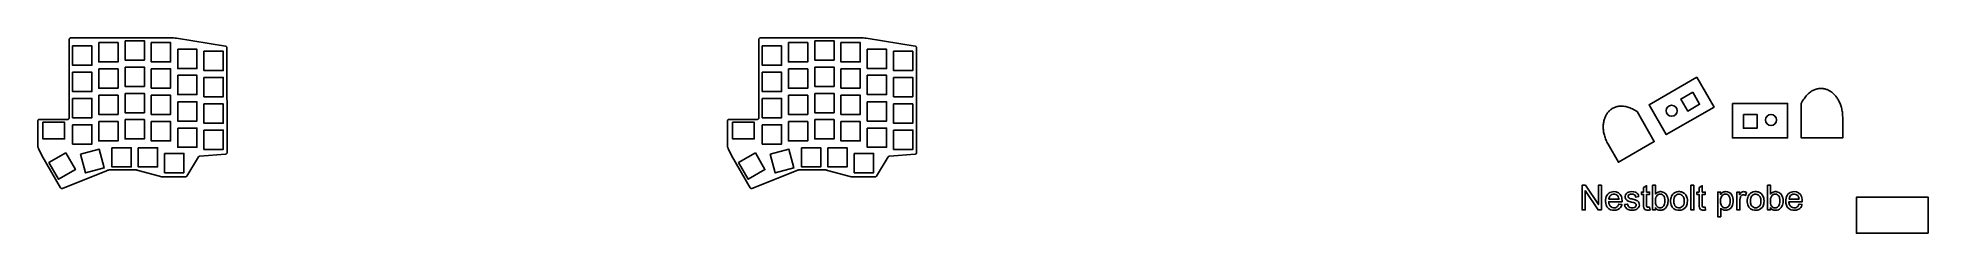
# Model space of a CAD drawing. Header units: millimetres. Extents: x 81 to 1452, y 13 to 155.
import ezdxf

# ---------------------------------------------------------------- set-up
doc = ezdxf.new("R2010")
doc.units = ezdxf.units.MM
for name, color, linetype in [('Layer_0', 7, 'CONTINUOUS'), ('Layer_1', 5, 'CONTINUOUS'), ('Layer_2', 1, 'CONTINUOUS'), ('Layer_30', 30, 'CONTINUOUS')]:
    doc.layers.add(name, color=color, linetype=linetype)

msp = doc.modelspace()

# ---------------------------------------------------------------- linework, layer by layer
at = {"layer": 'Layer_0', "color": 7}
for points in [[(217.53664, 70.32692), (198.82358, 68.821396), (198.68747, 68.802193), (198.556, 68.767395), (198.43037, 68.71769), (198.31177, 68.653893), (198.20143, 68.576691), (198.10056, 68.486794), (198.01035, 68.385033), (197.93205, 68.272102), (189.44673, 54.335732), (189.36093, 54.21339), (189.26132, 54.104492), (189.14954, 54.009892), (189.02711, 53.930492), (188.89565, 53.867191), (188.75671, 53.820892), (188.61191, 53.792492), (188.46278, 53.782494), (172.73907, 53.782494), (171.92923, 53.80999), (171.12402, 53.89209), (170.32622, 54.028492), (169.53857, 54.218792), (154.04744, 58.522003), (153.58812, 58.641243), (153.12543, 58.744774), (152.65976, 58.832474), (152.19151, 58.904373), (151.7211, 58.960373), (151.24893, 59.000473), (150.77542, 59.02457), (150.30093, 59.03257), (135.08237, 59.03257), (134.59467, 59.020973), (134.10889, 58.986172), (133.62585, 58.928371), (133.14639, 58.847771), (132.67131, 58.744453), (132.2014, 58.618591), (131.73749, 58.470371), (131.2804, 58.299923), (99.201508, 45.459003), (98.999275, 45.398701), (98.794609, 45.376503), (98.592148, 45.3908), (98.396545, 45.439903), (98.212448, 45.522202), (98.04451, 45.636173), (97.897369, 45.780163), (97.775681, 45.95256), (84.301247, 69.295074), (84.256096, 69.381569), (81.954796, 74.285057), (81.826454, 74.579361), (81.71479, 74.879601), (81.619949, 75.185074), (81.542091, 75.495056), (81.481369, 75.808861), (81.437958, 76.125755), (81.411995, 76.445038), (81.403656, 76.765991), (81.431854, 94.349197), (81.45562, 94.581451), (81.523064, 94.797729), (81.629555, 94.993423), (81.770462, 95.163895), (81.941162, 95.304535), (82.137024, 95.410706), (82.353409, 95.477806), (82.585701, 95.501198), (103.10425, 95.501198), (103.31501, 95.522049), (103.51575, 95.583046), (103.70083, 95.681854), (103.86461, 95.816147), (103.99889, 95.979919), (104.0977, 96.164993), (104.15871, 96.365738), (104.17955, 96.5765), (104.17955, 153.3866), (104.20468, 153.63586), (104.27675, 153.86804), (104.39079, 154.07816), (104.54183, 154.26122), (104.72488, 154.41226), (104.935, 154.52629), (105.16718, 154.59836), (105.41645, 154.6235), (177.63699, 154.62341), (178.74158, 154.60121), (179.84393, 154.5347), (180.9427, 154.42395), (182.03661, 154.26912), (217.60158, 148.50375), (217.80325, 148.45212), (217.98801, 148.36743), (218.15276, 148.25331), (218.29445, 148.11333), (218.41002, 147.95111), (218.49641, 147.77023), (218.55051, 147.57434), (218.56931, 147.367), (218.59631, 71.475624), (218.57541, 71.255814), (218.51501, 71.049545), (218.41901, 70.860939), (218.29111, 70.694122), (218.13512, 70.553192), (217.95486, 70.442276), (217.75414, 70.365471), (217.53673, 70.326874)], [(125.61299, 151.14215), (139.61346, 151.14215), (139.61346, 137.14168), (125.61299, 137.14168)], [(144.71378, 152.53157), (158.71173, 152.53157), (158.71173, 138.5311), (144.71378, 138.5311)], [(163.71298, 151.14218), (177.71347, 151.14218), (177.71347, 137.14171), (163.71298, 137.14171)], [(717.53662, 70.32692), (698.82355, 68.821396), (698.6875, 68.802193), (698.55603, 68.767395), (698.43036, 68.71769), (698.31177, 68.653893), (698.20142, 68.576691), (698.10059, 68.486794), (698.01038, 68.385033), (697.93207, 68.272102), (689.44672, 54.335732), (689.36096, 54.21339), (689.26135, 54.104492), (689.14954, 54.009892), (689.0271, 53.930492), (688.89563, 53.867191), (688.75671, 53.820892), (688.61188, 53.792492), (688.46277, 53.782494), (672.73907, 53.782494), (671.92926, 53.80999), (671.12402, 53.89209), (670.32623, 54.028492), (669.53857, 54.218792), (654.04742, 58.522003), (653.58813, 58.641243), (653.12543, 58.744774), (652.65973, 58.832474), (652.19153, 58.904373), (651.72113, 58.960373), (651.24896, 59.000473), (650.77539, 59.02457), (650.3009, 59.03257), (635.08234, 59.03257), (634.59467, 59.020973), (634.10889, 58.986172), (633.62585, 58.928371), (633.14642, 58.847771), (632.67133, 58.744453), (632.20142, 58.618591), (631.73749, 58.470371), (631.2804, 58.299923), (599.20148, 45.459003), (598.99927, 45.398701), (598.79462, 45.376503), (598.59216, 45.3908), (598.39655, 45.439903), (598.21246, 45.522202), (598.04449, 45.636173), (597.89734, 45.780163), (597.7757, 45.95256), (584.30127, 69.295074), (584.2561, 69.381569), (581.95477, 74.285057), (581.82648, 74.579361), (581.71478, 74.879601), (581.61993, 75.185074), (581.54211, 75.495056), (581.48138, 75.808861), (581.43793, 76.125755), (581.41199, 76.445038), (581.40369, 76.765991), (581.43188, 94.349197), (581.45563, 94.581451), (581.52307, 94.797729), (581.62958, 94.993423), (581.77045, 95.163895), (581.94116, 95.304535), (582.13702, 95.410706), (582.35339, 95.477806), (582.58569, 95.501198), (603.10425, 95.501198), (603.315, 95.522049), (603.51575, 95.583046), (603.70081, 95.681854), (603.86462, 95.816147), (603.9989, 95.979919), (604.09772, 96.164993), (604.15869, 96.365738), (604.17957, 96.5765), (604.17957, 153.3866), (604.20471, 153.63586), (604.27673, 153.86804), (604.39081, 154.07816), (604.54181, 154.26122), (604.72491, 154.41226), (604.935, 154.52629), (605.16718, 154.59836), (605.41644, 154.6235), (677.63696, 154.62341), (678.74158, 154.60121), (679.84393, 154.5347), (680.94269, 154.42395), (682.03662, 154.26912), (717.60156, 148.50375), (717.80322, 148.45212), (717.98804, 148.36743), (718.15277, 148.25331), (718.29443, 148.11333), (718.41003, 147.95111), (718.4964, 147.77023), (718.55054, 147.57434), (718.56934, 147.367), (718.59631, 71.475624), (718.57544, 71.255814), (718.51501, 71.049545), (718.41901, 70.860939), (718.29114, 70.694122), (718.13513, 70.553192), (717.95483, 70.442276), (717.75415, 70.365471), (717.53674, 70.326874)], [(625.61298, 151.14215), (639.61346, 151.14215), (639.61346, 137.14168), (625.61298, 137.14168)], [(644.71381, 152.53157), (658.71173, 152.53157), (658.71173, 138.5311), (644.71381, 138.5311)], [(663.71301, 151.14218), (677.71344, 151.14218), (677.71344, 137.14171), (663.71301, 137.14171)], [(106.61379, 148.74185), (120.61173, 148.74185), (120.61173, 134.74136), (106.61379, 134.74136)], [(182.81378, 146.34158), (196.81172, 146.34158), (196.81172, 132.34111), (182.81378, 132.34111)], [(201.81299, 144.84045), (215.81346, 144.84045), (215.81346, 130.83997), (201.81299, 130.83997)], [(606.61377, 148.74185), (620.61176, 148.74185), (620.61176, 134.74136), (606.61377, 134.74136)], [(682.81378, 146.34158), (696.81171, 146.34158), (696.81171, 132.34111), (682.81378, 132.34111)], [(701.81299, 144.84045), (715.81348, 144.84045), (715.81348, 130.83997), (701.81299, 130.83997)], [(106.61378, 129.64108), (120.61172, 129.64108), (120.61172, 115.64061), (106.61378, 115.64061)], [(125.61298, 132.04138), (139.61346, 132.04138), (139.61346, 118.04091), (125.61298, 118.04091)], [(144.71378, 133.44093), (158.71173, 133.44093), (158.71173, 119.44045), (144.71378, 119.44045)], [(163.71298, 132.14044), (177.71347, 132.14044), (177.71347, 118.13997), (163.71298, 118.13997)], [(182.81378, 127.44145), (196.81172, 127.44145), (196.81172, 113.44097), (182.81378, 113.44097)], [(201.81299, 125.94031), (215.81346, 125.94031), (215.81346, 111.94237), (201.81299, 111.94237)], [(606.61377, 129.64108), (620.61169, 129.64108), (620.61169, 115.64061), (606.61377, 115.64061)], [(625.61298, 132.04138), (639.61346, 132.04138), (639.61346, 118.04091), (625.61298, 118.04091)], [(644.71381, 133.44093), (658.71173, 133.44093), (658.71173, 119.44045), (644.71381, 119.44045)], [(663.71301, 132.14044), (677.71344, 132.14044), (677.71344, 118.13997), (663.71301, 118.13997)], [(682.81378, 127.44145), (696.81171, 127.44145), (696.81171, 113.44097), (682.81378, 113.44097)], [(701.81299, 125.94031), (715.81348, 125.94031), (715.81348, 111.94237), (701.81299, 111.94237)], [(1284.231, 126.10616), (1249.59, 106.10616), (1262.09, 84.455521), (1296.731, 104.45552)], [(1284.231, 126.10616), (1249.59, 106.10616), (1262.09, 84.455521), (1296.731, 104.45552)], [(1284.231, 126.10616), (1249.59, 106.10616), (1262.09, 84.455521), (1296.731, 104.45552)], [(106.61378, 110.64189), (120.61172, 110.64189), (120.61172, 96.641403), (106.61378, 96.641403)], [(125.61298, 113.04219), (139.61346, 113.04219), (139.61346, 99.04171), (125.61298, 99.04171)], [(144.71378, 114.34013), (158.71173, 114.34013), (158.71173, 100.34219), (144.71378, 100.34219)], [(163.71298, 113.04219), (177.71347, 113.04219), (177.71347, 99.04171), (163.71298, 99.04171)], [(606.61377, 110.64189), (620.61169, 110.64189), (620.61169, 96.641403), (606.61377, 96.641403)], [(625.61298, 113.04219), (639.61346, 113.04219), (639.61346, 99.04171), (625.61298, 99.04171)], [(644.71381, 114.34013), (658.71173, 114.34013), (658.71173, 100.34219), (644.71381, 100.34219)], [(663.71301, 113.04219), (677.71344, 113.04219), (677.71344, 99.04171), (663.71301, 99.04171)], [(1281.3029, 115.17795), (1272.6426, 110.17795), (1277.6426, 101.5177), (1286.3029, 106.5177)], [(1281.3029, 115.17795), (1272.6426, 110.17795), (1277.6426, 101.5177), (1286.3029, 106.5177)], [(1281.3029, 115.17795), (1272.6426, 110.17795), (1277.6426, 101.5177), (1286.3029, 106.5177)], [(182.81378, 108.24159), (196.81172, 108.24159), (196.81172, 94.241104), (182.81378, 94.241104)], [(201.81299, 106.74045), (215.81346, 106.74045), (215.81346, 92.739967), (201.81299, 92.739967)], [(682.81378, 108.24159), (696.81171, 108.24159), (696.81171, 94.241104), (682.81378, 94.241104)], [(701.81299, 106.74045), (715.81348, 106.74045), (715.81348, 92.739967), (701.81299, 92.739967)], [(1310, 107.05078), (1350, 107.05078), (1350, 82.050781), (1310, 82.050781)], [(1310, 107.05078), (1350, 107.05078), (1350, 82.050781), (1310, 82.050781)], [(1318, 99.050781), (1328, 99.050781), (1328, 89.050781), (1318, 89.050781)], [(1318, 99.050781), (1328, 99.050781), (1328, 89.050781), (1318, 89.050781)], [(85.165916, 93.375282), (100.82669, 93.375282), (100.82669, 81.389458), (85.165916, 81.389458)], [(106.61378, 91.640152), (120.61172, 91.640152), (120.61172, 77.642212), (106.61378, 77.642212)], [(125.61298, 93.941391), (139.61346, 93.941391), (139.61346, 79.94091), (125.61298, 79.94091)], [(144.71378, 95.340927), (158.71173, 95.340927), (158.71173, 81.340446), (144.71378, 81.340446)], [(163.71298, 93.941391), (177.71347, 93.941391), (177.71347, 79.94091), (163.71298, 79.94091)], [(182.81378, 89.242386), (196.81172, 89.242386), (196.81172, 75.241913), (182.81378, 75.241913)], [(201.86378, 87.741249), (215.86172, 87.741249), (215.86172, 73.740768), (201.86378, 73.740768)], [(585.16589, 93.375282), (600.82672, 93.375282), (600.82672, 81.389458), (585.16589, 81.389458)], [(606.61377, 91.640152), (620.61169, 91.640152), (620.61169, 77.642212), (606.61377, 77.642212)], [(625.61298, 93.941391), (639.61346, 93.941391), (639.61346, 79.94091), (625.61298, 79.94091)], [(644.71381, 95.340927), (658.71173, 95.340927), (658.71173, 81.340446), (644.71381, 81.340446)], [(663.71301, 93.941391), (677.71344, 93.941391), (677.71344, 79.94091), (663.71301, 79.94091)], [(682.81378, 89.242386), (696.81171, 89.242386), (696.81171, 75.241913), (682.81378, 75.241913)], [(701.86377, 87.741249), (715.86169, 87.741249), (715.86169, 73.740768), (701.86377, 73.740768)], [(101.63538, 71.233795), (108.63562, 59.107834), (96.509659, 52.11013), (89.509422, 64.233551)], [(112.42022, 70.271133), (125.94318, 73.895706), (129.56522, 60.372753), (116.04226, 56.748173)], [(135.11258, 74.990448), (149.11307, 74.990448), (149.11307, 60.989971), (135.11258, 60.989971)], [(154.21338, 74.990448), (168.21387, 74.990448), (168.21387, 60.989971), (154.21338, 60.989971)], [(173.31165, 70.840088), (187.31212, 70.840088), (187.31212, 56.842152), (173.31165, 56.842152)], [(601.63538, 71.233795), (608.63562, 59.107834), (596.50964, 52.11013), (589.5094, 64.233551)], [(612.42023, 70.271133), (625.94318, 73.895706), (629.56525, 60.372753), (616.04224, 56.748173)], [(635.11261, 74.990448), (649.11304, 74.990448), (649.11304, 60.989971), (635.11261, 60.989971)], [(654.21338, 74.990448), (668.21387, 74.990448), (668.21387, 60.989971), (654.21338, 60.989971)], [(673.31165, 70.840088), (687.31213, 70.840088), (687.31213, 56.842152), (673.31165, 56.842152)]]:
    msp.add_lwpolyline(points, close=True, dxfattribs=at)
at = {"layer": 'Layer_1', "color": 5}
for points in [[(1360, 107.05078), (1360.476, 107.96638), (1360.9659, 108.8385), (1361.4691, 109.66759), (1361.9849, 110.4541), (1362.5126, 111.1985), (1363.0515, 111.90125), (1363.6009, 112.56279), (1364.1602, 113.18359), (1364.7286, 113.76411), (1365.3055, 114.30481), (1365.8902, 114.80614), (1366.4819, 115.26855), (1367.0801, 115.69252), (1367.684, 116.07849), (1368.293, 116.42693), (1368.9063, 116.73828), (1369.5232, 117.01302), (1370.1431, 117.25159), (1370.7653, 117.45445), (1371.3892, 117.62207), (1372.0139, 117.7549), (1372.6389, 117.85339), (1373.2634, 117.91801), (1373.8867, 117.94922), (1374.5082, 117.94746), (1375.1273, 117.91321), (1375.7431, 117.84691), (1376.355, 117.74902), (1376.9623, 117.62001), (1377.5644, 117.46033), (1378.1605, 117.27043), (1378.75, 117.05078), (1379.3322, 116.80183), (1379.9063, 116.52405), (1380.4718, 116.21788), (1381.0278, 115.88379), (1381.5738, 115.52223), (1382.1091, 115.13367), (1382.6329, 114.71855), (1383.1445, 114.27734), (1383.6434, 113.8105), (1384.1287, 113.31848), (1384.5999, 112.80174), (1385.0562, 112.26074), (1385.4969, 111.69594), (1385.9213, 111.10779), (1386.3288, 110.49675), (1386.7188, 109.86328), (1387.0903, 109.20784), (1387.4429, 108.53088), (1387.7758, 107.83287), (1388.0884, 107.11426), (1388.3799, 106.3755), (1388.6496, 105.61707), (1388.8969, 104.8394), (1389.1211, 104.04297), (1389.3215, 103.22823), (1389.4974, 102.39563), (1389.6481, 101.54564), (1389.7729, 100.67871), (1389.8713, 99.795303), (1389.9423, 98.895874), (1389.9855, 97.980881), (1390, 97.050781), (1390, 82.050781), (1360, 82.050781)], [(1360, 107.05078), (1360.476, 107.96638), (1360.9659, 108.8385), (1361.4691, 109.66759), (1361.9849, 110.4541), (1362.5126, 111.1985), (1363.0515, 111.90125), (1363.6009, 112.56279), (1364.1602, 113.18359), (1364.7286, 113.76411), (1365.3055, 114.30481), (1365.8902, 114.80614), (1366.4819, 115.26855), (1367.0801, 115.69252), (1367.684, 116.07849), (1368.293, 116.42693), (1368.9063, 116.73828), (1369.5232, 117.01302), (1370.1431, 117.25159), (1370.7653, 117.45445), (1371.3892, 117.62207), (1372.0139, 117.7549), (1372.6389, 117.85339), (1373.2634, 117.91801), (1373.8867, 117.94922), (1374.5082, 117.94746), (1375.1273, 117.91321), (1375.7431, 117.84691), (1376.355, 117.74902), (1376.9623, 117.62001), (1377.5644, 117.46033), (1378.1605, 117.27043), (1378.75, 117.05078), (1379.3322, 116.80183), (1379.9063, 116.52405), (1380.4718, 116.21788), (1381.0278, 115.88379), (1381.5738, 115.52223), (1382.1091, 115.13367), (1382.6329, 114.71855), (1383.1445, 114.27734), (1383.6434, 113.8105), (1384.1287, 113.31848), (1384.5999, 112.80174), (1385.0562, 112.26074), (1385.4969, 111.69594), (1385.9213, 111.10779), (1386.3288, 110.49675), (1386.7188, 109.86328), (1387.0903, 109.20784), (1387.4429, 108.53088), (1387.7758, 107.83287), (1388.0884, 107.11426), (1388.3799, 106.3755), (1388.6496, 105.61707), (1388.8969, 104.8394), (1389.1211, 104.04297), (1389.3215, 103.22823), (1389.4974, 102.39563), (1389.6481, 101.54564), (1389.7729, 100.67871), (1389.8713, 99.795303), (1389.9423, 98.895874), (1389.9855, 97.980881), (1390, 97.050781), (1390, 82.050781), (1360, 82.050781)], [(1240.9297, 101.10615), (1240.0597, 101.66111), (1239.1994, 102.17142), (1238.3491, 102.63783), (1237.5091, 103.06108), (1236.6799, 103.44191), (1235.8619, 103.78105), (1235.0553, 104.07925), (1234.2605, 104.33725), (1233.478, 104.55578), (1232.708, 104.73558), (1231.951, 104.87741), (1231.2073, 104.98199), (1230.4773, 105.05006), (1229.7613, 105.08237), (1229.0597, 105.07965), (1228.3729, 105.04265), (1227.7013, 104.9721), (1227.0451, 104.86875), (1226.4048, 104.73332), (1225.7808, 104.56658), (1225.1733, 104.36924), (1224.5829, 104.14206), (1224.0097, 103.88577), (1223.4543, 103.60112), (1222.9169, 103.28883), (1222.3979, 102.94966), (1221.8978, 102.58434), (1221.4168, 102.19361), (1220.9553, 101.77821), (1220.5138, 101.33889), (1220.0924, 100.87637), (1219.6918, 100.39141), (1219.3121, 99.884731), (1218.9537, 99.357086), (1218.6171, 98.809211), (1218.3026, 98.241845), (1218.0105, 97.655729), (1217.7413, 97.051602), (1217.4952, 96.430203), (1217.2727, 95.792273), (1217.0741, 95.138552), (1216.8998, 94.469778), (1216.7501, 93.786693), (1216.6255, 93.090035), (1216.5262, 92.380544), (1216.4527, 91.65896), (1216.4053, 90.926024), (1216.3844, 90.182474), (1216.3903, 89.42905), (1216.4234, 88.666493), (1216.4841, 87.895541), (1216.5727, 87.116935), (1216.6897, 86.331415), (1216.8353, 85.53972), (1217.01, 84.742589), (1217.214, 83.940764), (1217.4479, 83.134982), (1217.7118, 82.325985), (1218.0063, 81.514512), (1218.3316, 80.701303), (1218.6882, 79.887097), (1219.0764, 79.072635), (1219.4965, 78.258655), (1219.949, 77.445899), (1227.449, 64.455521), (1253.4297, 79.455521), (1240.9297, 101.10616)], [(1240.9297, 101.10615), (1240.0597, 101.66111), (1239.1994, 102.17142), (1238.3491, 102.63783), (1237.5091, 103.06108), (1236.6799, 103.44191), (1235.8619, 103.78105), (1235.0553, 104.07925), (1234.2605, 104.33725), (1233.478, 104.55578), (1232.708, 104.73558), (1231.951, 104.87741), (1231.2073, 104.98199), (1230.4773, 105.05006), (1229.7613, 105.08237), (1229.0597, 105.07965), (1228.3729, 105.04265), (1227.7013, 104.9721), (1227.0451, 104.86875), (1226.4048, 104.73332), (1225.7808, 104.56658), (1225.1733, 104.36924), (1224.5829, 104.14206), (1224.0097, 103.88577), (1223.4543, 103.60112), (1222.9169, 103.28883), (1222.3979, 102.94966), (1221.8978, 102.58434), (1221.4168, 102.19361), (1220.9553, 101.77821), (1220.5138, 101.33889), (1220.0924, 100.87637), (1219.6918, 100.39141), (1219.3121, 99.884731), (1218.9537, 99.357086), (1218.6171, 98.809211), (1218.3026, 98.241845), (1218.0105, 97.655729), (1217.7413, 97.051602), (1217.4952, 96.430203), (1217.2727, 95.792273), (1217.0741, 95.138552), (1216.8998, 94.469778), (1216.7501, 93.786693), (1216.6255, 93.090035), (1216.5262, 92.380544), (1216.4527, 91.65896), (1216.4053, 90.926024), (1216.3844, 90.182474), (1216.3903, 89.42905), (1216.4234, 88.666493), (1216.4841, 87.895541), (1216.5727, 87.116935), (1216.6897, 86.331415), (1216.8353, 85.53972), (1217.01, 84.742589), (1217.214, 83.940764), (1217.4479, 83.134982), (1217.7118, 82.325985), (1218.0063, 81.514512), (1218.3316, 80.701303), (1218.6882, 79.887097), (1219.0764, 79.072635), (1219.4965, 78.258655), (1219.949, 77.445899), (1227.449, 64.455521), (1253.4297, 79.455521), (1240.9297, 101.10616)], [(1240.9297, 101.10615), (1240.0597, 101.66111), (1239.1994, 102.17142), (1238.3491, 102.63783), (1237.5091, 103.06108), (1236.6799, 103.44191), (1235.8619, 103.78105), (1235.0553, 104.07925), (1234.2605, 104.33725), (1233.478, 104.55578), (1232.708, 104.73558), (1231.951, 104.87741), (1231.2073, 104.98199), (1230.4773, 105.05006), (1229.7613, 105.08237), (1229.0597, 105.07965), (1228.3729, 105.04265), (1227.7013, 104.9721), (1227.0451, 104.86875), (1226.4048, 104.73332), (1225.7808, 104.56658), (1225.1733, 104.36924), (1224.5829, 104.14206), (1224.0097, 103.88577), (1223.4543, 103.60112), (1222.9169, 103.28883), (1222.3979, 102.94966), (1221.8978, 102.58434), (1221.4168, 102.19361), (1220.9553, 101.77821), (1220.5138, 101.33889), (1220.0924, 100.87637), (1219.6918, 100.39141), (1219.3121, 99.884731), (1218.9537, 99.357086), (1218.6171, 98.809211), (1218.3026, 98.241845), (1218.0105, 97.655729), (1217.7413, 97.051602), (1217.4952, 96.430203), (1217.2727, 95.792273), (1217.0741, 95.138552), (1216.8998, 94.469778), (1216.7501, 93.786693), (1216.6255, 93.090035), (1216.5262, 92.380544), (1216.4527, 91.65896), (1216.4053, 90.926024), (1216.3844, 90.182474), (1216.3903, 89.42905), (1216.4234, 88.666493), (1216.4841, 87.895541), (1216.5727, 87.116935), (1216.6897, 86.331415), (1216.8353, 85.53972), (1217.01, 84.742589), (1217.214, 83.940764), (1217.4479, 83.134982), (1217.7118, 82.325985), (1218.0063, 81.514512), (1218.3316, 80.701303), (1218.6882, 79.887097), (1219.0764, 79.072635), (1219.4965, 78.258655), (1219.949, 77.445899), (1227.449, 64.455521), (1253.4297, 79.455521), (1240.9297, 101.10616)]]:
    msp.add_lwpolyline(points, close=True, dxfattribs=at)
at = {"layer": 'Layer_2', "color": 1}
for points in [[(1203.3007, 43.928078), (1212.7001, 29.865578), (1215.1293, 29.865578), (1215.1293, 47.761086), (1212.8588, 47.761086), (1212.8588, 33.710793), (1203.4594, 47.761086), (1201.0302, 47.761086), (1201.0302, 29.865578), (1203.3007, 29.865578)], [(1203.3007, 43.928078), (1212.7001, 29.865578), (1215.1293, 29.865578), (1215.1293, 47.761086), (1212.8588, 47.761086), (1212.8588, 33.710793), (1203.4594, 47.761086), (1201.0302, 47.761086), (1201.0302, 29.865578), (1203.3007, 29.865578)], [(1282.1342, 47.761086), (1279.9364, 47.761086), (1279.9364, 29.865578), (1282.1342, 29.865578)], [(1282.1342, 47.761086), (1279.9364, 47.761086), (1279.9364, 29.865578), (1282.1342, 29.865578)]]:
    msp.add_lwpolyline(points, close=True, dxfattribs=at)
for points in [[(1224.8246, 29.589699, 0.035441769), (1225.8529, 29.726906, 0.25168717), (1229.6473, 32.820656, 0.036568265), (1229.973, 33.759621), (1227.7025, 34.040382), (1227.5721, 33.704445, -0.13625396), (1226.3475, 32.014015, -0.18614412), (1223.8871, 31.396828, -0.2690805), (1220.8954, 33.506691, -0.095871012), (1220.3661, 35.785988), (1230.0341, 35.785988, 0.10311368), (1229.5253, 39.527687, 0.32202379), (1224.1503, 43.122414, 0.17219772), (1220.4471, 41.929543, 0.17553907), (1218.3329, 38.485207, 0.12939771), (1218.5126, 33.428566, 0.29921442), (1223.2474, 29.634132, 0.046175791)], [(1224.8246, 29.589699, 0.035441769), (1225.8529, 29.726906, 0.25168717), (1229.6473, 32.820656, 0.036568265), (1229.973, 33.759621), (1227.7025, 34.040382), (1227.5721, 33.704445, -0.13625396), (1226.3475, 32.014015, -0.18614412), (1223.8871, 31.396828, -0.2690805), (1220.8954, 33.506691, -0.095871012), (1220.3661, 35.785988), (1230.0341, 35.785988, 0.10311368), (1229.5253, 39.527687, 0.32202379), (1224.1503, 43.122414, 0.17219772), (1220.4471, 41.929543, 0.17553907), (1218.3329, 38.485207, 0.12939771), (1218.5126, 33.428566, 0.29921442), (1223.2474, 29.634132, 0.046175791)], [(1220.4882, 37.592628, -0.13458285), (1221.1718, 39.753273, -0.28318187), (1224.5834, 41.295753, -0.32329678), (1227.5419, 38.704445, -0.040657747), (1227.7269, 37.592628)], [(1220.4882, 37.592628, -0.13458285), (1221.1718, 39.753273, -0.28318187), (1224.5834, 41.295753, -0.32329678), (1227.5419, 38.704445, -0.040657747), (1227.7269, 37.592628)], [(1237.7719, 29.58091, 0.064458777), (1239.5052, 29.871437, 0.15578001), (1241.8099, 31.369484, 0.29504353), (1242.2177, 35.35923, 0.17871594), (1240.3959, 36.810402, 0.024274302), (1237.0126, 37.831886), (1236.3671, 38.012062, -0.055903952), (1235.1864, 38.411964, -0.23978464), (1234.3602, 39.434914, -0.26190136), (1234.8387, 40.687355, -0.15633544), (1236.1376, 41.245461, -0.10151563), (1238.288, 41.175636, -0.31314118), (1239.9828, 39.19175), (1242.1312, 39.484718, 0.11692195), (1241.3744, 41.492531, 0.14549101), (1239.6718, 42.682961, 0.16884858), (1234.6747, 42.721535, 0.28784973), (1232.244, 39.812355, 0.35480014), (1234.3744, 36.300636, 0.033424667), (1237.8959, 35.24839), (1238.2816, 35.142921, -0.061641949), (1239.7142, 34.614113, -0.33542826), (1240.3158, 33.040382, -0.24367872), (1238.9696, 31.619972, -0.16270154), (1235.766, 31.651222, -0.2363264), (1234.1586, 33.462257, -0.038289009), (1234.0258, 34.077003), (1231.8529, 33.735207, 0.10641069), (1232.6854, 31.552101, 0.18677452), (1235.1688, 29.834816, 0.072510602)], [(1237.7719, 29.58091, 0.064458777), (1239.5052, 29.871437, 0.15578001), (1241.8099, 31.369484, 0.29504353), (1242.2177, 35.35923, 0.17871594), (1240.3959, 36.810402, 0.024274302), (1237.0126, 37.831886), (1236.3671, 38.012062, -0.055903952), (1235.1864, 38.411964, -0.23978464), (1234.3602, 39.434914, -0.26190136), (1234.8387, 40.687355, -0.15633544), (1236.1376, 41.245461, -0.10151563), (1238.288, 41.175636, -0.31314118), (1239.9828, 39.19175), (1242.1312, 39.484718, 0.11692195), (1241.3744, 41.492531, 0.14549101), (1239.6718, 42.682961, 0.16884858), (1234.6747, 42.721535, 0.28784973), (1232.244, 39.812355, 0.35480014), (1234.3744, 36.300636, 0.033424667), (1237.8959, 35.24839), (1238.2816, 35.142921, -0.061641949), (1239.7142, 34.614113, -0.33542826), (1240.3158, 33.040382, -0.24367872), (1238.9696, 31.619972, -0.16270154), (1235.766, 31.651222, -0.2363264), (1234.1586, 33.462257, -0.038289009), (1234.0258, 34.077003), (1231.8529, 33.735207, 0.10641069), (1232.6854, 31.552101, 0.18677452), (1235.1688, 29.834816, 0.072510602)], [(1249.0648, 29.706886, 0.035322966), (1250.3466, 29.889992), (1250.0292, 31.83091), (1249.745, 31.793312, -0.10930542), (1248.4598, 31.834816, -0.31624354), (1247.849, 32.767921, -0.023252451), (1247.8197, 33.539894), (1247.8197, 41.120461), (1250.0292, 41.120461), (1250.0292, 42.829445), (1247.8197, 42.829445), (1247.8197, 47.358253), (1245.6346, 46.039894), (1245.6346, 42.829445), (1244.0233, 42.829445), (1244.0233, 41.120461), (1245.6346, 41.120461), (1245.6346, 33.661964, 0.047226592), (1245.786, 31.461281, 0.18645943), (1246.5258, 30.277199, 0.14736101), (1248.1219, 29.718117, 0.036872306)], [(1249.0648, 29.706886, 0.035322966), (1250.3466, 29.889992), (1250.0292, 31.83091), (1249.745, 31.793312, -0.10930542), (1248.4598, 31.834816, -0.31624354), (1247.849, 32.767921, -0.023252451), (1247.8197, 33.539894), (1247.8197, 41.120461), (1250.0292, 41.120461), (1250.0292, 42.829445), (1247.8197, 42.829445), (1247.8197, 47.358253), (1245.6346, 46.039894), (1245.6346, 42.829445), (1244.0233, 42.829445), (1244.0233, 41.120461), (1245.6346, 41.120461), (1245.6346, 33.661964, 0.047226592), (1245.786, 31.461281, 0.18645943), (1246.5258, 30.277199, 0.14736101), (1248.1219, 29.718117, 0.036872306)], [(1258.3719, 29.600929, 0.11119177), (1260.4315, 30.283058, 0.20908732), (1263.1766, 34.256203, 0.10484678), (1263.1888, 38.552589, 0.084274427), (1262.2635, 40.826515, 0.17979055), (1259.6376, 42.851418, 0.13124267), (1256.8827, 43.013527, 0.14849213), (1254.723, 41.785988), (1254.3627, 41.376808), (1254.3627, 47.761086), (1252.1654, 47.761086), (1252.1654, 29.865578), (1254.204, 29.865578), (1254.204, 31.489113), (1254.3715, 31.257179, 0.24636091), (1257.8051, 29.572609)], [(1258.3719, 29.600929, 0.11119177), (1260.4315, 30.283058, 0.20908732), (1263.1766, 34.256203, 0.10484678), (1263.1888, 38.552589, 0.084274427), (1262.2635, 40.826515, 0.17979055), (1259.6376, 42.851418, 0.13124267), (1256.8827, 43.013527, 0.14849213), (1254.723, 41.785988), (1254.3627, 41.376808), (1254.3627, 47.761086), (1252.1654, 47.761086), (1252.1654, 29.865578), (1254.204, 29.865578), (1254.204, 31.489113), (1254.3715, 31.257179, 0.24636091), (1257.8051, 29.572609)], [(1257.1913, 31.405617, -0.17607966), (1255.3793, 32.333839, -0.15721387), (1254.3383, 34.436867, -0.085850881), (1254.3275, 38.064308, -0.12765886), (1255.2294, 40.064308, -0.16549448), (1257.0238, 41.237648, -0.26581889), (1259.8969, 40.39048, -0.1366385), (1260.9105, 38.566261, -0.11906196), (1260.8998, 34.188332, -0.18505251), (1259.2699, 31.868019, -0.18211347)], [(1257.1913, 31.405617, -0.17607966), (1255.3793, 32.333839, -0.15721387), (1254.3383, 34.436867, -0.085850881), (1254.3275, 38.064308, -0.12765886), (1255.2294, 40.064308, -0.16549448), (1257.0238, 41.237648, -0.26581889), (1259.8969, 40.39048, -0.1366385), (1260.9105, 38.566261, -0.11906196), (1260.8998, 34.188332, -0.18505251), (1259.2699, 31.868019, -0.18211347)], [(1271.7631, 29.584816, 0.20281548), (1275.9999, 31.608253, 0.13365125), (1277.222, 34.295265, 0.090359045), (1277.244, 38.330421, 0.24506752), (1274.0414, 42.568214, 0.12857813), (1270.7533, 43.099953, 0.19523386), (1266.7968, 41.219582, 0.14508999), (1265.389, 38.031105, 0.11350353), (1265.6835, 33.448097, 0.31096763), (1270.6786, 29.599953, 0.03505354)], [(1271.7631, 29.584816, 0.20281548), (1275.9999, 31.608253, 0.13365125), (1277.222, 34.295265, 0.090359045), (1277.244, 38.330421, 0.24506752), (1274.0414, 42.568214, 0.12857813), (1270.7533, 43.099953, 0.19523386), (1266.7968, 41.219582, 0.14508999), (1265.389, 38.031105, 0.11350353), (1265.6835, 33.448097, 0.31096763), (1270.6786, 29.599953, 0.03505354)], [(1270.9398, 31.398781, -0.28577276), (1267.9467, 33.723488, -0.092085837), (1267.5219, 36.347511, -0.070434494), (1267.7938, 38.523293, -0.19527734), (1269.5023, 40.822121, -0.2967384), (1273.4794, 40.606789, -0.16417398), (1274.8783, 38.534035, -0.084075115), (1275.1346, 35.803566, -0.078918257), (1274.7269, 33.742043, -0.25576167), (1272.1263, 31.456886, -0.073997508)], [(1270.9398, 31.398781, -0.28577276), (1267.9467, 33.723488, -0.092085837), (1267.5219, 36.347511, -0.070434494), (1267.7938, 38.523293, -0.19527734), (1269.5023, 40.822121, -0.2967384), (1273.4794, 40.606789, -0.16417398), (1274.8783, 38.534035, -0.084075115), (1275.1346, 35.803566, -0.078918257), (1274.7269, 33.742043, -0.25576167), (1272.1263, 31.456886, -0.073997508)], [(1289.3729, 29.706886, 0.035320315), (1290.6547, 29.889992), (1290.3373, 31.83091), (1290.0526, 31.793312, -0.10928461), (1288.7675, 31.834816, -0.31614419), (1288.1566, 32.767921, -0.023867184), (1288.1278, 33.539894), (1288.1278, 41.120461), (1290.3373, 41.120461), (1290.3373, 42.829445), (1288.1278, 42.829445), (1288.1278, 47.358253), (1285.9427, 46.039894), (1285.9427, 42.829445), (1284.3314, 42.829445), (1284.3314, 41.120461), (1285.9427, 41.120461), (1285.9427, 33.661964, 0.047441201), (1286.0936, 31.461281, 0.18637965), (1286.8334, 30.277199, 0.14733621), (1288.4296, 29.718117, 0.036859007)], [(1289.3729, 29.706886, 0.035320315), (1290.6547, 29.889992), (1290.3373, 31.83091), (1290.0526, 31.793312, -0.10928461), (1288.7675, 31.834816, -0.31614419), (1288.1566, 32.767921, -0.023867184), (1288.1278, 33.539894), (1288.1278, 41.120461), (1290.3373, 41.120461), (1290.3373, 42.829445), (1288.1278, 42.829445), (1288.1278, 47.358253), (1285.9427, 46.039894), (1285.9427, 42.829445), (1284.3314, 42.829445), (1284.3314, 41.120461), (1285.9427, 41.120461), (1285.9427, 33.661964, 0.047441201), (1286.0936, 31.461281, 0.18637965), (1286.8334, 30.277199, 0.14733621), (1288.4296, 29.718117, 0.036859007)], [(1301.6288, 31.208351), (1301.9286, 30.869484, 0.15733387), (1304.2421, 29.638039, 0.31986878), (1309.7836, 32.475929, 0.12139988), (1310.6864, 36.445168, 0.12936477), (1309.6766, 40.591164, 0.2757173), (1305.1932, 43.122414, 0.16626039), (1302.598, 42.349953, 0.079670107), (1301.4335, 41.144875), (1301.4335, 42.829445), (1299.4315, 42.829445), (1299.4315, 24.897316), (1301.6288, 24.897316)], [(1301.6288, 31.208351), (1301.9286, 30.869484, 0.15733387), (1304.2421, 29.638039, 0.31986878), (1309.7836, 32.475929, 0.12139988), (1310.6864, 36.445168, 0.12936477), (1309.6766, 40.591164, 0.2757173), (1305.1932, 43.122414, 0.16626039), (1302.598, 42.349953, 0.079670107), (1301.4335, 41.144875), (1301.4335, 42.829445), (1299.4315, 42.829445), (1299.4315, 24.897316), (1301.6288, 24.897316)], [(1304.5345, 31.397804, -0.086758674), (1303.5541, 31.678078, -0.19059211), (1301.8168, 33.656593, -0.087243624), (1301.4213, 36.274269, -0.092821547), (1301.8431, 38.937355, -0.20529573), (1303.9779, 41.216652, -0.30333467), (1307.1595, 40.457375, -0.13349661), (1308.1854, 38.623878, -0.11827091), (1308.1791, 34.197609, -0.19116832), (1306.5546, 31.863136, -0.17367064)], [(1304.5345, 31.397804, -0.086758674), (1303.5541, 31.678078, -0.19059211), (1301.8168, 33.656593, -0.087243624), (1301.4213, 36.274269, -0.092821547), (1301.8431, 38.937355, -0.20529573), (1303.9779, 41.216652, -0.30333467), (1307.1595, 40.457375, -0.13349661), (1308.1854, 38.623878, -0.11827091), (1308.1791, 34.197609, -0.19116832), (1306.5546, 31.863136, -0.17367064)], [(1315.5082, 36.652687), (1315.5306, 37.334816, -0.082272251), (1316.017, 39.579933, -0.34302102), (1318.389, 40.822121, -0.096262218), (1319.5975, 40.375832), (1320.3544, 42.414406, 0.14029464), (1318.0961, 43.122414, 0.24732759), (1316.016, 42.008644, 0.037501439), (1315.2885, 40.864113), (1315.2885, 42.829445), (1313.3109, 42.829445), (1313.3109, 29.865578), (1315.5082, 29.865578)], [(1315.5082, 36.652687), (1315.5306, 37.334816, -0.082272251), (1316.017, 39.579933, -0.34302102), (1318.389, 40.822121, -0.096262218), (1319.5975, 40.375832), (1320.3544, 42.414406, 0.14029464), (1318.0961, 43.122414, 0.24732759), (1316.016, 42.008644, 0.037501439), (1315.2885, 40.864113), (1315.2885, 42.829445), (1313.3109, 42.829445), (1313.3109, 29.865578), (1315.5082, 29.865578)], [(1327.3417, 29.584816, 0.20280051), (1331.5785, 31.608253, 0.13365084), (1332.8007, 34.295265, 0.090376518), (1332.8226, 38.330421, 0.24506834), (1329.62, 42.568214, 0.12856532), (1326.3319, 43.099953, 0.19521696), (1322.3754, 41.219582, 0.14507209), (1320.9677, 38.031105, 0.11349177), (1321.2621, 33.448097, 0.31096749), (1326.2572, 29.599953, 0.035053681)], [(1327.3417, 29.584816, 0.20280051), (1331.5785, 31.608253, 0.13365084), (1332.8007, 34.295265, 0.090376518), (1332.8226, 38.330421, 0.24506834), (1329.62, 42.568214, 0.12856532), (1326.3319, 43.099953, 0.19521696), (1322.3754, 41.219582, 0.14507209), (1320.9677, 38.031105, 0.11349177), (1321.2621, 33.448097, 0.31096749), (1326.2572, 29.599953, 0.035053681)], [(1326.5184, 31.398781), (1326.1327, 31.456886, -0.25356907), (1323.5253, 33.723488, -0.092297609), (1323.101, 36.347511, -0.070660591), (1323.3724, 38.523293, -0.19510062), (1325.0809, 40.822121, -0.29673833), (1329.058, 40.606789, -0.16417372), (1330.4569, 38.534035, -0.08411938), (1330.7133, 35.803566, -0.078917652), (1330.3055, 33.742043, -0.25577767), (1327.705, 31.456886, -0.073998461)], [(1326.5184, 31.398781), (1326.1327, 31.456886, -0.25356907), (1323.5253, 33.723488, -0.092297609), (1323.101, 36.347511, -0.070660591), (1323.3724, 38.523293, -0.19510062), (1325.0809, 40.822121, -0.29673833), (1329.058, 40.606789, -0.16417372), (1330.4569, 38.534035, -0.08411938), (1330.7133, 35.803566, -0.078917652), (1330.3055, 33.742043, -0.25577767), (1327.705, 31.456886, -0.073998461)], [(1341.7582, 29.600929, 0.16574), (1344.7245, 30.965187, 0.15794512), (1346.5629, 34.256203, 0.10486401), (1346.5751, 38.552589, 0.084330923), (1345.6498, 40.826515, 0.17979066), (1343.0238, 42.851418, 0.13124073), (1340.2689, 43.013527, 0.14849233), (1338.1093, 41.785988), (1337.7494, 41.376808), (1337.7494, 47.761086), (1335.5521, 47.761086), (1335.5521, 29.865578), (1337.5907, 29.865578), (1337.5907, 31.489113), (1337.7577, 31.257179, 0.24638725), (1341.1918, 29.572609)], [(1341.7582, 29.600929, 0.16574), (1344.7245, 30.965187, 0.15794512), (1346.5629, 34.256203, 0.10486401), (1346.5751, 38.552589, 0.084330923), (1345.6498, 40.826515, 0.17979066), (1343.0238, 42.851418, 0.13124073), (1340.2689, 43.013527, 0.14849233), (1338.1093, 41.785988), (1337.7494, 41.376808), (1337.7494, 47.761086), (1335.5521, 47.761086), (1335.5521, 29.865578), (1337.5907, 29.865578), (1337.5907, 31.489113), (1337.7577, 31.257179, 0.24638725), (1341.1918, 29.572609)], [(1340.5775, 31.405617), (1340.1693, 31.485207, -0.1688016), (1338.4716, 32.678566, -0.12511763), (1337.7245, 34.436867, -0.085666914), (1337.7137, 38.064308, -0.1279072), (1338.6161, 40.064308, -0.16563085), (1340.41, 41.237648, -0.26581674), (1343.2831, 40.39048, -0.13663706), (1344.2968, 38.566261, -0.11920973), (1344.286, 34.188332, -0.18512625), (1342.6566, 31.868019, -0.18212352)], [(1340.5775, 31.405617), (1340.1693, 31.485207, -0.1688016), (1338.4716, 32.678566, -0.12511763), (1337.7245, 34.436867, -0.085666914), (1337.7137, 38.064308, -0.1279072), (1338.6161, 40.064308, -0.16563085), (1340.41, 41.237648, -0.26581674), (1343.2831, 40.39048, -0.13663706), (1344.2968, 38.566261, -0.11920973), (1344.286, 34.188332, -0.18512625), (1342.6566, 31.868019, -0.18212352)], [(1355.4642, 29.589699, 0.12444573), (1358.2474, 30.413918, 0.17530795), (1360.4642, 33.276222), (1360.6132, 33.759621), (1358.3427, 34.040382), (1358.2118, 33.704445, -0.13603473), (1356.9877, 32.014015, -0.18604494), (1354.5267, 31.396828, -0.26919081), (1351.5355, 33.506691, -0.096325176), (1351.0062, 35.785988), (1360.6742, 35.785988, 0.10298365), (1360.1649, 39.527687, 0.32200615), (1354.7904, 43.122414, 0.1722146), (1351.0868, 41.929543, 0.1755312), (1348.9725, 38.485207, 0.12938715), (1349.1522, 33.428566, 0.29916209), (1353.8871, 29.634132, 0.046176357)], [(1355.4642, 29.589699, 0.12444573), (1358.2474, 30.413918, 0.17530795), (1360.4642, 33.276222), (1360.6132, 33.759621), (1358.3427, 34.040382), (1358.2118, 33.704445, -0.13603473), (1356.9877, 32.014015, -0.18604494), (1354.5267, 31.396828, -0.26919081), (1351.5355, 33.506691, -0.096325176), (1351.0062, 35.785988), (1360.6742, 35.785988, 0.10298365), (1360.1649, 39.527687, 0.32200615), (1354.7904, 43.122414, 0.1722146), (1351.0868, 41.929543, 0.1755312), (1348.9725, 38.485207, 0.12938715), (1349.1522, 33.428566, 0.29916209), (1353.8871, 29.634132, 0.046176357)], [(1351.1283, 37.592628), (1351.1698, 38.006203, -0.22189631), (1352.8153, 40.745949, -0.31032165), (1356.973, 40.601418, -0.17348252), (1358.1815, 38.704445, -0.040091528), (1358.3671, 37.592628)], [(1351.1283, 37.592628), (1351.1698, 38.006203, -0.22189631), (1352.8153, 40.745949, -0.31032165), (1356.973, 40.601418, -0.17348252), (1358.1815, 38.704445, -0.040091528), (1358.3671, 37.592628)]]:
    msp.add_lwpolyline(points, format="xyb", close=True, dxfattribs=at)
for centre in [(1265.9823, 101.71385), (1265.9823, 101.71385), (1265.9823, 101.71385), (1338, 95.050781), (1338, 95.050781)]:
    msp.add_circle(centre, 4, dxfattribs=at)
at = {"layer": 'Layer_30', "color": 30}
msp.add_lwpolyline([(1452, 13), (1400, 13), (1400, 39), (1452, 39)], close=True, dxfattribs=at)

doc.saveas('drawing.dxf')
